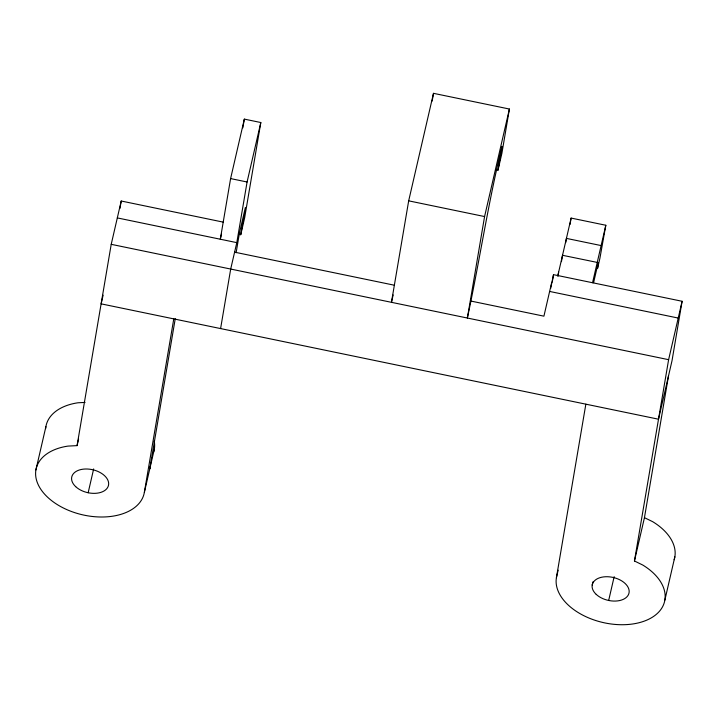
<?xml version="1.0" encoding="UTF-8"?>
<svg xmlns="http://www.w3.org/2000/svg" width="718" height="718" viewBox="0 0 718 718"><rect width="100%" height="100%" fill="white"/><g stroke="black" fill="none" stroke-linecap="round" stroke-linejoin="round"><path stroke-width="1.08" d="M154.343 449.082L144.345 492.395A55.394 34.482 13 0 1 58.005 505.032A55.394 34.482 13 0 1 68.013 446.093L77.068 445.627L111.218 244.326L121.216 201.013L223.118 222.104M119.96 208.444L121.216 201.013M144.345 492.395L173.774 318.891M175.264 318.613L149.766 468.908A55.394 34.482 13 0 0 150.008 466.924M238.69 234.283L240.745 234.714L244.65 217.814L260.814 122.527L244.335 119.116L230.604 178.585L220.309 239.229L221.53 233.942M242.846 127.876L244.335 119.116M220.597 328.575L230.693 269.053L236.796 242.639L247.082 181.995L260.814 122.527M236.123 252.7L239.435 233.171L245.368 207.484L240.745 234.714M495.824 169.726L497.996 170.175L501.9 153.284L509.403 109.037L433.493 93.331L408.677 200.843L391.454 302.323L393.159 294.936M432.182 101.067L433.493 93.331M509.403 109.037L484.578 216.558L467.364 318.038C479.624 260.948 488.069 203.095 502.035 146.355L497.996 170.175M550.643 288.51L553.515 274.662L682.1 301.273L672.021 360.687L658.505 419.204L634.452 560.982L642.745 565.03A55.394 34.482 13 0 1 632.746 623.978A55.394 34.482 13 0 1 556.414 577.676L585.852 404.171M561.449 261.657L562.526 255.294L597.241 262.42L605.821 225.255L571.115 218.075L557.85 275.559M565.712 242.639L566.43 238.394L601.128 245.574M570.038 224.456L571.115 218.075M605.821 225.255L599.916 258.238L597.573 268.37L598.247 262.546L593.589 282.73M634.452 560.982L644.45 517.669L668.503 375.891M552.25 282.084L553.515 274.662M557.913 276.421L558.631 272.176M682.1 301.273L668.611 359.682L658.505 419.204L101.121 303.849L103.123 295.188M35.9 469.949L45.898 426.636M77.068 445.627L78.567 439.129M88.161 492.745L93.654 468.926M551.577 283L543.921 316.171L471.268 301.138M592.556 282.739L597.241 262.42M556.414 577.676L558.137 570.2M592.197 585.08L592.951 581.831M608.676 600.463L614.168 576.644M664.859 600.113L674.857 556.8M85.056 402.421L78.011 402.771A55.394 34.482 13 0 0 45.656 428.628M408.677 200.843L484.578 216.558M230.604 178.585L247.082 181.995M549.629 291.445L678.214 318.056M117.321 217.913L236.796 242.639M234.598 252.162L394.263 285.199M111.218 244.326L668.611 359.682M644.45 517.669L652.743 521.717A55.394 34.482 13 0 1 674.148 559.717M154.208 440.924A55.394 34.482 13 0 1 153.634 451.999M75.695 486.66A18.83 11.721 13 0 0 107.422 487.854A18.83 11.721 13 0 0 87.246 469.007A18.83 11.721 13 0 0 75.695 486.66M596.209 594.378A18.83 11.721 13 0 0 627.936 595.572A18.83 11.721 13 0 0 607.76 576.734A18.83 11.721 13 0 0 596.209 594.378"/></g></svg>
